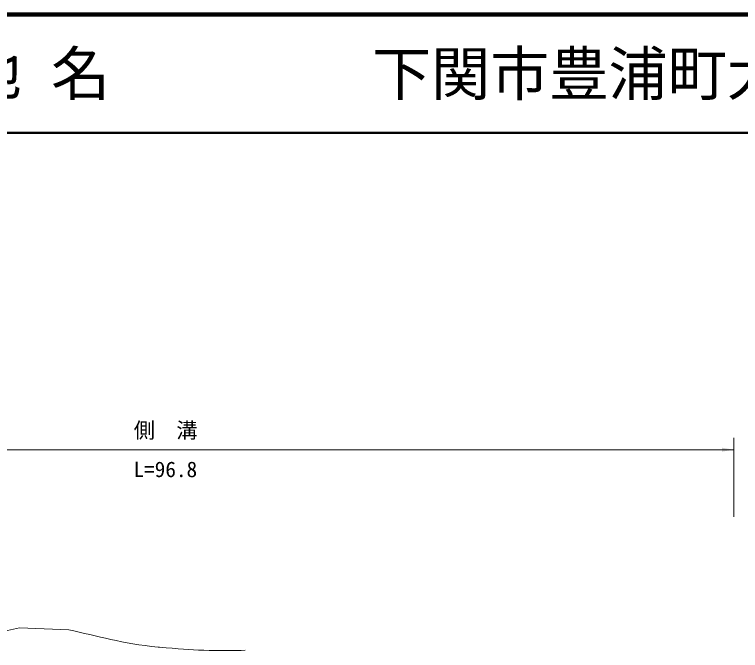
# Model space of a CAD drawing. Units: millimetres, scale not verified. Extents: x 40000 to 680000, y 20000 to 380000.
# Drawn here: x 374785 to 436189, y 326190 to 380000 of the extents above; entities that cross this region are included whole.
import ezdxf
from ezdxf.enums import TextEntityAlignment as Align

# ---------------------------------------------------------------- set-up
doc = ezdxf.new("R2010")
doc.units = ezdxf.units.MM
doc.header["$LTSCALE"] = 1000
for name, color, linetype, lineweight in [('M-BGD', 7, 'Continuous', 13), ('M-STR-HTXT', 7, 'Continuous', 13), ('M-TTL', 2, 'Continuous', 140), ('M-TTL-LINE', 7, 'Continuous', 50)]:
    doc.layers.add(name, color=color, linetype=linetype, lineweight=lineweight)
doc.layers.add('M-TTL-TXT', color=7, linetype='Continuous')
doc.styles.add('ＭＳ ゴシック', font='')
doc.styles.get('ＭＳ ゴシック').set_extended_font_data('MS Gothic')

# ---------------------------------------------------------------- blocks, each defined once
blk = doc.blocks.new('filled_arrow')
at = {"color": 0, "linetype": 'Continuous', "lineweight": -2}
blk.add_solid([(7.5, 1.25), (0, 0), (7.5, -1.25)], dxfattribs=at)

msp = doc.modelspace()

# ---------------------------------------------------------------- linework, layer by layer
at = {"layer": 'M-BGD'}
for p, q in [((371137, 327194), (375196, 328106)), ((375196, 328106), (379366, 327949)), ((379366, 327949), (379796, 327853)), ((379796, 327853), (380257, 327747)), ((380257, 327747), (380711, 327641)), ((380711, 327641), (381158, 327534)), ((381158, 327534), (381602, 327428)), ((381602, 327428), (382044, 327323)), ((382044, 327323), (382488, 327221)), ((382488, 327221), (382935, 327120)), ((382935, 327120), (383388, 327023)), ((383388, 327023), (383849, 326930)), ((383849, 326930), (384321, 326840)), ((384321, 326840), (384806, 326756)), ((384806, 326756), (385307, 326677)), ((385307, 326677), (385825, 326605)), ((385825, 326605), (386363, 326539)), ((386363, 326539), (386924, 326480)), ((386924, 326480), (387055, 326468)), ((387055, 326468), (387614, 326417)), ((387614, 326417), (388131, 326373)), ((388131, 326373), (388613, 326333)), ((388613, 326333), (389069, 326300)), ((389069, 326300), (389506, 326271)), ((389506, 326271), (389934, 326247)), ((389934, 326247), (390359, 326227)), ((390359, 326227), (390791, 326212)), ((390791, 326212), (391236, 326201)), ((391236, 326201), (391704, 326194)), ((391704, 326194), (392201, 326190)), ((392201, 326190), (392737, 326190)), ((392737, 326190), (393319, 326193)), ((393319, 326193), (393955, 326199)), ((393955, 326199), (394283, 326203))]:
    msp.add_line(p, q, dxfattribs=at)
at = {"layer": 'M-STR-HTXT'}
for p, q in [((435623, 337488), (435623, 344178)), ((339457, 343178), (435623, 343178))]:
    msp.add_line(p, q, dxfattribs=at)
at = {"layer": 'M-TTL'}
msp.add_line((680000, 380000), (40000, 380000), dxfattribs=at)
at = {"layer": 'M-TTL-LINE'}
msp.add_line((40000, 370000), (680000, 370000), dxfattribs=at)

# ---------------------------------------------------------------- block references
at = {"layer": 'M-STR-HTXT', "xscale": 133, "yscale": 133, "rotation": 180}
msp.add_blockref('filled_arrow', (435623, 343178), dxfattribs=at)

# ---------------------------------------------------------------- texts
at = {"layer": 'M-STR-HTXT', "style": 'ＭＳ ゴシック'}
msp.add_text('側\u3000溝', height=1320, dxfattribs=at).set_placement((384867, 344823), align=Align.MIDDLE_LEFT)
msp.add_text('L=96.8', height=1320, dxfattribs=at).set_placement((387540, 340461), align=Align.BOTTOM_CENTER)
at = {"layer": 'M-TTL-TXT', "style": 'ＭＳ ゴシック'}
for s, p in [('地 名', (370380, 375000)), ('下関市豊浦町大字川棚', (405024, 375000))]:
    msp.add_text(s, height=3666, dxfattribs=at).set_placement(p, align=Align.MIDDLE_LEFT)

doc.saveas('drawing.dxf')
